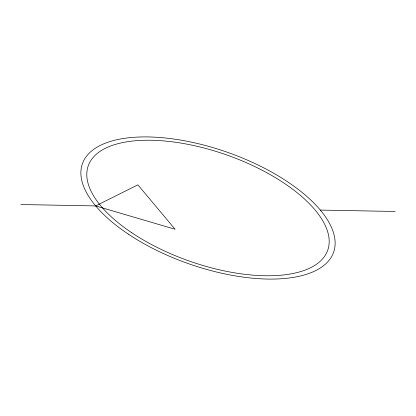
<?xml version="1.0" encoding="UTF-8"?>
<svg xmlns="http://www.w3.org/2000/svg" width="416" height="416" viewBox="0 0 416 416"><rect width="100%" height="100%" fill="white"/><g stroke="black" fill="none" stroke-linecap="round" stroke-linejoin="round"><path stroke-width="0.62" d="M95.68 205.92L137.868 184.839L175.084 229.252L95.68 205.92L20.8 204.532M320.32 210.08L395.2 211.468M128.19 234.057A133.172 59.004 19.4 0 0 333.606 252.252A133.172 59.004 19.4 0 0 162.204 137.691A133.172 59.004 19.4 0 0 128.19 234.057M131.914 232.846A126.958 56.248 19.4 0 0 327.74 250.188A126.958 56.248 19.4 0 0 164.341 140.972A126.958 56.248 19.4 0 0 131.914 232.846"/></g></svg>
